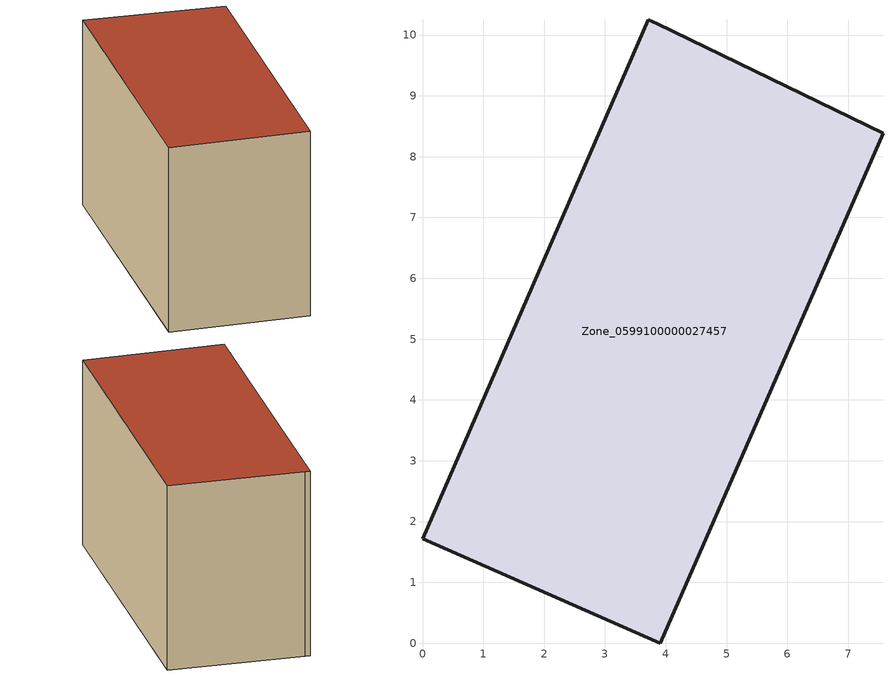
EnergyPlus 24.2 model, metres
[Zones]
Zone_0599100000027457
 floor ground (C_G): 3.86,10.19 7.57,8.39 3.91,0 0,1.72 3.71,10.25 z0
 wall outside (C_F): 7.57,8.39 3.86,10.19 3.71,10.25 0,1.72 3.91,0 7.57,8.39 z0:5.9
 roof outside (C_R): 3.86,10.19 3.71,10.25 0,1.72 3.91,0 7.57,8.39 z5.9
[BUILDING]
Pand.0599100000027457: North Axis=0; Terrain=City; Loads Convergence Tolerance Value=0.04; Temperature Convergence Tolerance Value=0.4; Solar Distribution=FullExterior; Maximum Number of Warmup Days=25; Minimum Number of Warmup Days=1
[Site:Location]
Rotterdam.The.Hague.AP_ZH_NLD Design_Conditions: Latitude=51.96; Longitude=4.45; Time Zone=1; Elevation=-4.5
[SITE:GROUNDTEMPERATURE:BUILDINGSURFACE]
18, 18, 18, 18, 18, 18, 18, 18, 18, 18, 18, 18
[MATERIAL] Thermal Absorptance=0.9; Solar Absorptance=0.7; Visible Absorptance=0.7
Name | Roughness | Thickness | Conductivity | Density | Specific Heat
G.TI.1946-1964 | MediumSmooth | 0.15 | 1 | 540 | 1210
F.TI.1946-1964 | Rough | 0.3 | 0.857143 | 1920 | 840
R.TI.1946-1964 | MediumRough | 0.2 | 0.277778 | 1500 | 1000
[CONSTRUCTION]
C_G: G.TI.1946-1964
C_F: F.TI.1946-1964
C_R: R.TI.1946-1964
[ZONE]
Zone_0599100000027457: Type=1; Multiplier=1; Ceiling Height=Autocalculate; Volume=Autocalculate; Floor Area=autocalculate; Part of Total Floor Area=Yes
[ZONEINFILTRATION:DESIGNFLOWRATE]
Infil_Zone_0599100000027457: Zone or ZoneList or Space or SpaceList=Zone_0599100000027457; Schedule=AlwaysOn; Design Flow Rate Calculation Method=Flow/Area; Flow Rate per Floor Area=0.003; Constant Term Coefficient=1; Temperature Term Coefficient=0; Velocity Term Coefficient=0; Velocity Squared Term Coefficient=0
[HVACTEMPLATE:ZONE:IDEALLOADSAIRSYSTEM]
Zone_0599100000027457: Maximum Heating Supply Air Temperature=50; Minimum Cooling Supply Air Temperature=13; Maximum Heating Supply Air Humidity Ratio=0.0156; Minimum Cooling Supply Air Humidity Ratio=0.0077; Heating Limit=NoLimit; Cooling Limit=NoLimit; Dehumidification Control Type=ConstantSensibleHeatRatio; Cooling Sensible Heat Ratio=0.7; Dehumidification Setpoint=60; Humidification Control Type=None; Humidification Setpoint=30; Outdoor Air Method=None; Outdoor Air Flow Rate per Person=0.00944; Outdoor Air Flow Rate per Zone Floor Area=0; Outdoor Air Flow Rate per Zone=0; Demand Controlled Ventilation Type=None; Outdoor Air Economizer Type=NoEconomizer; Heat Recovery Type=None; Sensible Heat Recovery Effectiveness=0.7; Latent Heat Recovery Effectiveness=0.65
[ZONECONTROL:THERMOSTAT]
ThermostatControl_Zone_0599100000027457: Zone or ZoneList=Zone_0599100000027457; Control Type Schedule=DualSetpointControlType; Control 1=Thermostat_Zone_0599100000027457; Temperature Difference Between Cutout And Setpoint=0
[THERMOSTATSETPOINT:DUALSETPOINT]
Thermostat_Zone_0599100000027457: Heating Setpoint Temperature Schedule=HeatingSetpoint_Zone_0599100000027457; Cooling Setpoint Temperature Schedule=CoolingSetpoint_Zone_0599100000027457
[SCHEDULE:COMPACT]
HeatingSetpoint_Zone_0599100000027457: Through: 12/31, For: AllDays, Until: 24:00, 21
CoolingSetpoint_Zone_0599100000027457: Through: 12/31, For: AllDays, Until: 24:00, 24
DualSetpointControlType: Through: 12/31, For: AllDays, Until: 24:00, 4
AlwaysOn: Through: 12/31, For: AllDays, Until: 24:00, 1
